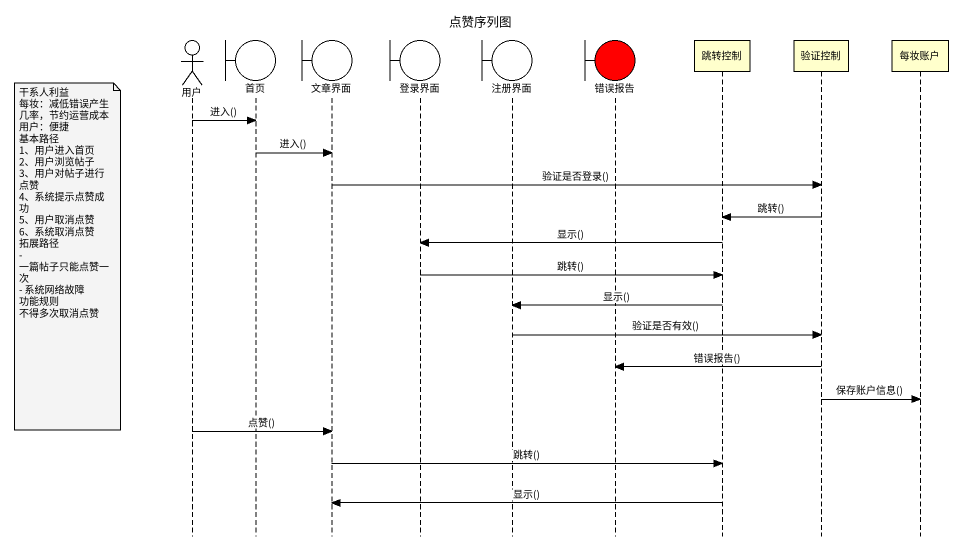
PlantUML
@startuml
title 点赞序列图
hide footbox
actor 用户
boundary 首页
boundary 文章界面
boundary 登录界面
boundary 注册界面
boundary 错误报告 #FF0000
participant 跳转控制
participant 验证控制
participant 每妆账户

用户 -> 首页 : 进入()
首页 -> 文章界面 : 进入()
文章界面 -> 验证控制 : 验证是否登录()
验证控制 -> 跳转控制 : 跳转()
跳转控制 -> 登录界面 : 显示()
note left of 用户
  干系人利益
  每妆：减低错误产生几率，节约运营成本
  用户：便捷
  基本路径
  1、用户进入首页
  2、用户浏览帖子
  3、用户对帖子进行点赞
  4、系统提示点赞成功
  5、用户取消点赞
  6、系统取消点赞
  拓展路径
  - 一篇帖子只能点赞一次
  - 系统网络故障
  功能规则
  不得多次取消点赞
end note
登录界面 -> 跳转控制 : 跳转()
跳转控制 -> 注册界面 : 显示()
注册界面 -> 验证控制 : 验证是否有效()
验证控制 -> 错误报告 : 错误报告()
验证控制 -> 每妆账户 : 保存账户信息()
用户 -> 文章界面 : 点赞()
文章界面 -> 跳转控制 : 跳转()
跳转控制 -> 文章界面 : 显示()
@enduml
